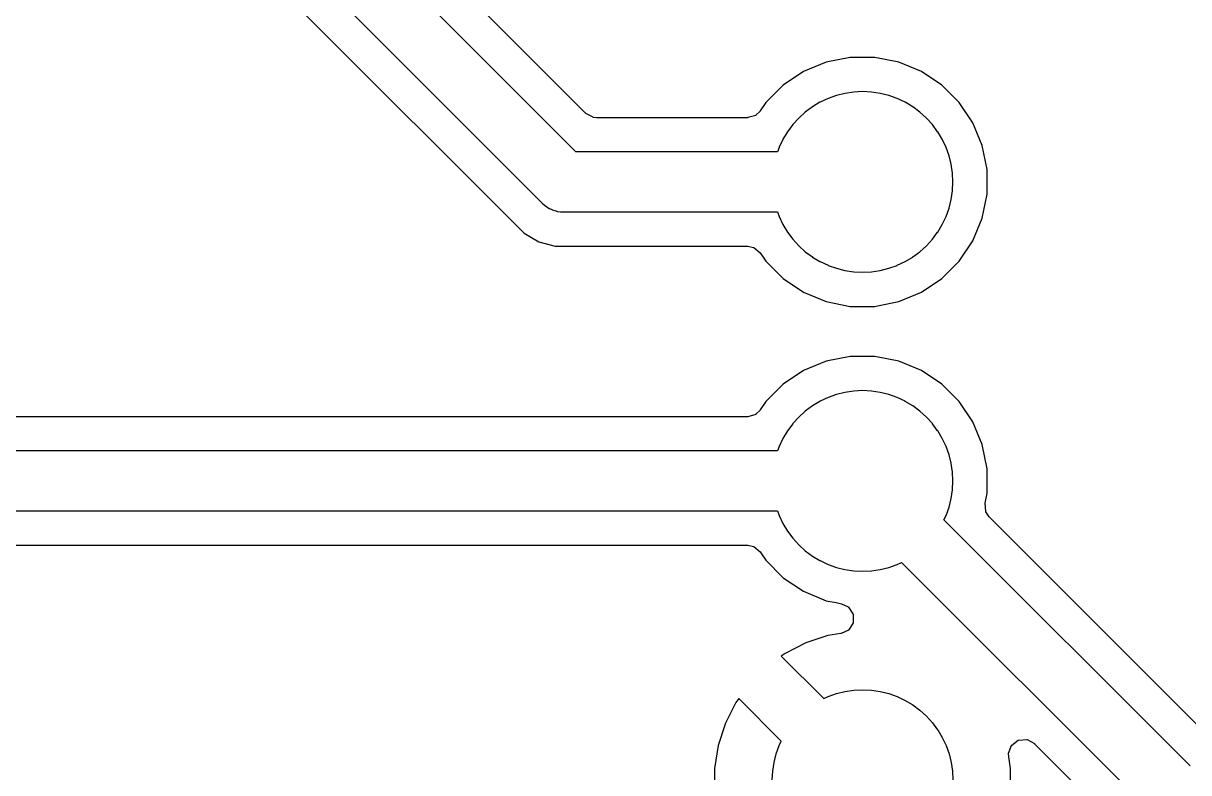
# Model space of a CAD drawing. Header units: metres. Extents: x 92.3 to 181.5, y -134.8 to -50.6.
# Drawn here: x 107.66 to 117.56, y -81.12 to -74.75 of the extents above; entities that cross this region are included whole.
import ezdxf

# ---------------------------------------------------------------- set-up
doc = ezdxf.new("R2010")
doc.units = ezdxf.units.M

msp = doc.modelspace()

# ---------------------------------------------------------------- linework, layer by layer
for points in [[(108.1535, -72.7749), (111.9151, -76.5365), (112.0394, -76.6083), (112.1782, -76.6455), (113.8137, -76.6455), (113.8138, -76.6455), (113.814, -76.6455), (113.8141, -76.6455), (113.8142, -76.6455), (113.8143, -76.6455), (113.8145, -76.6456), (113.8146, -76.6456), (113.8147, -76.6456), (113.8642, -76.6559), (113.8643, -76.6559), (113.8644, -76.656), (113.8646, -76.656), (113.8647, -76.656), (113.8648, -76.6561), (113.8649, -76.6561), (113.865, -76.6562), (113.8651, -76.6562), (113.8653, -76.6563), (113.8654, -76.6563), (113.8655, -76.6564), (113.8656, -76.6564), (113.8657, -76.6565), (113.8658, -76.6565), (113.8659, -76.6566), (113.866, -76.6567), (113.8661, -76.6567), (113.8662, -76.6568), (113.8663, -76.6569), (113.8664, -76.657), (113.92, -76.7018), (113.9201, -76.7019), (113.9202, -76.7019), (113.9203, -76.702), (113.9204, -76.7021), (113.9204, -76.7022), (113.9205, -76.7023), (113.9206, -76.7024), (113.9207, -76.7024), (113.9207, -76.7025), (113.9208, -76.7026), (113.9209, -76.7027), (113.921, -76.7028), (113.9568, -76.7564), (113.9686, -76.7741), (114.1159, -76.9214), (114.2891, -77.0371), (114.4815, -77.1169), (114.6858, -77.1575), (114.8942, -77.1575), (114.9178, -77.1528), (115.0985, -77.1169), (115.2909, -77.0371), (115.4641, -76.9214), (115.6114, -76.7741), (115.7271, -76.6009), (115.8069, -76.4085), (115.8475, -76.2042), (115.8475, -75.9958), (115.8069, -75.7915), (115.7271, -75.5991), (115.6114, -75.4259), (115.4641, -75.2786), (115.2909, -75.1629), (115.0985, -75.0831), (114.8942, -75.0425), (114.6858, -75.0425), (114.4815, -75.0831), (114.2891, -75.1629), (114.1159, -75.2786), (113.9686, -75.4259), (113.921, -75.4972), (113.9209, -75.4973), (113.9208, -75.4974), (113.9207, -75.4975), (113.9206, -75.4976), (113.9206, -75.4977), (113.9205, -75.4978), (113.9204, -75.4979), (113.9203, -75.498), (113.8842, -75.5334), (113.8841, -75.5335), (113.8841, -75.5335), (113.884, -75.5336), (113.8839, -75.5337), (113.8838, -75.5338), (113.8837, -75.5339), (113.8836, -75.5339), (113.8835, -75.534), (113.8834, -75.5341), (113.8833, -75.5341), (113.8832, -75.5342), (113.8831, -75.5342), (113.8829, -75.5343), (113.8828, -75.5344), (113.8827, -75.5344), (113.8826, -75.5345), (113.8825, -75.5345), (113.8824, -75.5345), (113.8823, -75.5346), (113.8821, -75.5346), (113.8151, -75.5543), (113.815, -75.5543), (113.8149, -75.5544), (113.8148, -75.5544), (113.8146, -75.5544), (113.8145, -75.5544), (113.8144, -75.5544), (113.8143, -75.5545), (113.8142, -75.5545), (113.8141, -75.5545), (113.8139, -75.5545), (113.8138, -75.5545), (113.8137, -75.5545), (112.5294, -75.5545), (112.5293, -75.5545), (112.5291, -75.5545), (112.529, -75.5545), (112.5289, -75.5545), (112.5025, -75.5516), (112.5024, -75.5516), (112.5023, -75.5516), (112.5021, -75.5516), (112.502, -75.5516), (112.5019, -75.5515), (112.5018, -75.5515), (112.5017, -75.5515), (112.5015, -75.5514), (112.5014, -75.5514), (112.5013, -75.5514), (112.5012, -75.5513), (112.5011, -75.5513), (112.501, -75.5512), (112.5009, -75.5512), (112.5007, -75.5511), (112.5006, -75.5511), (112.4393, -75.5176), (112.4392, -75.5175), (112.4391, -75.5175), (112.439, -75.5174), (112.4389, -75.5173), (112.4388, -75.5173), (112.4387, -75.5172), (112.4386, -75.5171), (112.4385, -75.517), (112.4384, -75.517), (112.4383, -75.5169), (112.4383, -75.5168), (112.4382, -75.5167), (109.1733, -72.2518)], [(108.4096, -72.6204), (112.0696, -76.2804), (112.0697, -76.2805), (112.0698, -76.2806), (112.088, -76.2971), (112.088, -76.2971), (112.088, -76.2971), (112.0881, -76.2972), (112.0882, -76.2973), (112.0883, -76.2974), (112.1081, -76.312), (112.1082, -76.3121), (112.1083, -76.3121), (112.1084, -76.3122), (112.1085, -76.3123), (112.1295, -76.3249), (112.1296, -76.3249), (112.1297, -76.325), (112.1298, -76.3251), (112.13, -76.3251), (112.1521, -76.3356), (112.1523, -76.3357), (112.1524, -76.3357), (112.1525, -76.3358), (112.1526, -76.3358), (112.1757, -76.3441), (112.1758, -76.3441), (112.1759, -76.3441), (112.1761, -76.3442), (112.1762, -76.3442), (112.2, -76.3502), (112.2001, -76.3502), (112.2002, -76.3502), (112.2003, -76.3502), (112.2005, -76.3503), (112.2247, -76.3539), (112.2249, -76.3539), (112.225, -76.3539), (112.2251, -76.3539), (112.2252, -76.3539), (112.2498, -76.3551), (112.2499, -76.3551), (112.25, -76.3551), (114.0676, -76.3551), (114.0813, -76.3933), (114.0813, -76.3934), (114.0814, -76.3935), (114.0814, -76.3936), (114.0815, -76.3937), (114.1135, -76.4613), (114.1135, -76.4615), (114.1136, -76.4616), (114.1136, -76.4617), (114.1137, -76.4618), (114.1521, -76.5259), (114.1522, -76.526), (114.1523, -76.5261), (114.1523, -76.5262), (114.1524, -76.5263), (114.197, -76.5864), (114.197, -76.5865), (114.1971, -76.5866), (114.1972, -76.5867), (114.1973, -76.5868), (114.2475, -76.6422), (114.2476, -76.6423), (114.2476, -76.6424), (114.2477, -76.6424), (114.2478, -76.6425), (114.3032, -76.6927), (114.3033, -76.6928), (114.3034, -76.6929), (114.3035, -76.693), (114.3036, -76.693), (114.3637, -76.7376), (114.3638, -76.7377), (114.3639, -76.7377), (114.364, -76.7378), (114.3641, -76.7379), (114.4282, -76.7763), (114.4283, -76.7764), (114.4284, -76.7764), (114.4285, -76.7765), (114.4287, -76.7765), (114.4963, -76.8085), (114.4964, -76.8086), (114.4965, -76.8086), (114.4966, -76.8087), (114.4967, -76.8087), (114.5671, -76.8339), (114.5671, -76.8339), (114.5671, -76.8339), (114.5672, -76.8339), (114.5674, -76.834), (114.5675, -76.834), (114.5676, -76.834), (114.6401, -76.8522), (114.6402, -76.8522), (114.6404, -76.8523), (114.6405, -76.8523), (114.6406, -76.8523), (114.7146, -76.8633), (114.7147, -76.8633), (114.7148, -76.8633), (114.7149, -76.8633), (114.7151, -76.8633), (114.7898, -76.867), (114.7899, -76.867), (114.79, -76.867), (114.7901, -76.867), (114.7902, -76.867), (114.8649, -76.8633), (114.8651, -76.8633), (114.8652, -76.8633), (114.8653, -76.8633), (114.8654, -76.8633), (114.9394, -76.8523), (114.9395, -76.8523), (114.9396, -76.8523), (114.9398, -76.8522), (114.9399, -76.8522), (115.0124, -76.834), (115.0125, -76.834), (115.0126, -76.834), (115.0128, -76.8339), (115.0129, -76.8339), (115.0833, -76.8087), (115.0834, -76.8087), (115.0835, -76.8086), (115.0836, -76.8086), (115.0837, -76.8085), (115.1513, -76.7765), (115.1515, -76.7765), (115.1516, -76.7764), (115.1517, -76.7764), (115.1518, -76.7763), (115.2159, -76.7379), (115.216, -76.7378), (115.2161, -76.7377), (115.2162, -76.7377), (115.2163, -76.7376), (115.2764, -76.693), (115.2765, -76.693), (115.2766, -76.6929), (115.2767, -76.6928), (115.2768, -76.6927), (115.3322, -76.6425), (115.3323, -76.6424), (115.3324, -76.6424), (115.3324, -76.6423), (115.3325, -76.6422), (115.3827, -76.5868), (115.3828, -76.5867), (115.3829, -76.5866), (115.383, -76.5865), (115.383, -76.5864), (115.4276, -76.5263), (115.4277, -76.5262), (115.4277, -76.5261), (115.4278, -76.526), (115.4279, -76.5259), (115.4663, -76.4618), (115.4664, -76.4617), (115.4664, -76.4616), (115.4665, -76.4615), (115.4665, -76.4613), (115.4985, -76.3937), (115.4986, -76.3936), (115.4986, -76.3935), (115.4987, -76.3934), (115.4987, -76.3933), (115.5239, -76.3229), (115.5239, -76.3229), (115.5239, -76.3229), (115.5239, -76.3228), (115.524, -76.3226), (115.524, -76.3225), (115.524, -76.3224), (115.5422, -76.2499), (115.5422, -76.2498), (115.5423, -76.2496), (115.5423, -76.2495), (115.5423, -76.2494), (115.5533, -76.1754), (115.5533, -76.1753), (115.5533, -76.1752), (115.5533, -76.1751), (115.5533, -76.1749), (115.557, -76.1002), (115.557, -76.1001), (115.557, -76.1), (115.557, -76.0999), (115.557, -76.0998), (115.5533, -76.0251), (115.5533, -76.0249), (115.5533, -76.0248), (115.5533, -76.0247), (115.5533, -76.0246), (115.5423, -75.9506), (115.5423, -75.9505), (115.5423, -75.9504), (115.5422, -75.9502), (115.5422, -75.9501), (115.524, -75.8776), (115.524, -75.8775), (115.524, -75.8774), (115.5239, -75.8772), (115.5239, -75.8771), (115.4987, -75.8067), (115.4987, -75.8066), (115.4986, -75.8065), (115.4986, -75.8064), (115.4985, -75.8063), (115.4665, -75.7387), (115.4665, -75.7385), (115.4664, -75.7384), (115.4664, -75.7383), (115.4663, -75.7382), (115.4279, -75.6741), (115.4278, -75.674), (115.4277, -75.6739), (115.4277, -75.6738), (115.4276, -75.6737), (115.383, -75.6136), (115.383, -75.6135), (115.3829, -75.6134), (115.3828, -75.6133), (115.3827, -75.6132), (115.3325, -75.5578), (115.3324, -75.5577), (115.3324, -75.5576), (115.3323, -75.5576), (115.3322, -75.5575), (115.2768, -75.5073), (115.2767, -75.5072), (115.2766, -75.5071), (115.2765, -75.507), (115.2764, -75.507), (115.2163, -75.4624), (115.2162, -75.4623), (115.2161, -75.4623), (115.216, -75.4622), (115.2159, -75.4621), (115.1518, -75.4237), (115.1517, -75.4236), (115.1516, -75.4236), (115.1515, -75.4235), (115.1513, -75.4235), (115.0837, -75.3915), (115.0836, -75.3914), (115.0835, -75.3914), (115.0834, -75.3913), (115.0833, -75.3913), (115.0129, -75.3661), (115.0128, -75.3661), (115.0126, -75.366), (115.0125, -75.366), (115.0124, -75.366), (114.9399, -75.3478), (114.9398, -75.3478), (114.9396, -75.3477), (114.9395, -75.3477), (114.9394, -75.3477), (114.8654, -75.3367), (114.8653, -75.3367), (114.8652, -75.3367), (114.8651, -75.3367), (114.8649, -75.3367), (114.7902, -75.333), (114.7901, -75.333), (114.79, -75.333), (114.7899, -75.333), (114.7898, -75.333), (114.7151, -75.3367), (114.7149, -75.3367), (114.7148, -75.3367), (114.7147, -75.3367), (114.7146, -75.3367), (114.6406, -75.3477), (114.6405, -75.3477), (114.6404, -75.3477), (114.6402, -75.3478), (114.6401, -75.3478), (114.5676, -75.366), (114.5675, -75.366), (114.5674, -75.366), (114.5672, -75.3661), (114.5671, -75.3661), (114.4967, -75.3913), (114.4966, -75.3913), (114.4965, -75.3914), (114.4964, -75.3914), (114.4963, -75.3915), (114.4287, -75.4235), (114.4285, -75.4235), (114.4284, -75.4236), (114.4283, -75.4236), (114.4282, -75.4237), (114.3641, -75.4621), (114.364, -75.4622), (114.3639, -75.4623), (114.3638, -75.4623), (114.3637, -75.4624), (114.3036, -75.507), (114.3035, -75.507), (114.3034, -75.5071), (114.3033, -75.5072), (114.3032, -75.5073), (114.2478, -75.5575), (114.2477, -75.5576), (114.2476, -75.5576), (114.2476, -75.5577), (114.2475, -75.5578), (114.1973, -75.6132), (114.1972, -75.6133), (114.1971, -75.6134), (114.197, -75.6135), (114.197, -75.6136), (114.1524, -75.6737), (114.1523, -75.6738), (114.1523, -75.6739), (114.1522, -75.674), (114.1521, -75.6741), (114.1137, -75.7382), (114.1136, -75.7383), (114.1136, -75.7384), (114.1135, -75.7385), (114.1135, -75.7387), (114.0815, -75.8063), (114.0814, -75.8064), (114.0814, -75.8065), (114.0813, -75.8066), (114.0813, -75.8067), (114.0676, -75.8449), (112.3557, -75.8449), (108.8451, -72.3343)], [(117.8275, -80.9061), (115.8661, -78.9446), (115.866, -78.9445), (115.8659, -78.9444), (115.8658, -78.9443), (115.8657, -78.9443), (115.8657, -78.9442), (115.8656, -78.9441), (115.8655, -78.944), (115.8654, -78.9439), (115.8654, -78.9438), (115.8654, -78.9438), (115.8377, -78.9015), (115.8377, -78.9014), (115.8376, -78.9013), (115.8375, -78.9012), (115.8375, -78.9011), (115.8374, -78.901), (115.8374, -78.9009), (115.8373, -78.9008), (115.8373, -78.9007), (115.8372, -78.9006), (115.8372, -78.9005), (115.8371, -78.9003), (115.8371, -78.9002), (115.8371, -78.9001), (115.837, -78.9), (115.837, -78.8999), (115.837, -78.8997), (115.837, -78.8996), (115.837, -78.8995), (115.8369, -78.8994), (115.8369, -78.8993), (115.8307, -78.8297), (115.8307, -78.8295), (115.8307, -78.8294), (115.8307, -78.8293), (115.8307, -78.8292), (115.8307, -78.8291), (115.8307, -78.8289), (115.8307, -78.8288), (115.8307, -78.8287), (115.8307, -78.8286), (115.8307, -78.8285), (115.8308, -78.8284), (115.8308, -78.8282), (115.8475, -78.7442), (115.8475, -78.5358), (115.8069, -78.3315), (115.7271, -78.1391), (115.6114, -77.9659), (115.4641, -77.8186), (115.2909, -77.7029), (115.0985, -77.6231), (114.8942, -77.5825), (114.6858, -77.5825), (114.4815, -77.6231), (114.2891, -77.7029), (114.1159, -77.8186), (113.9686, -77.9659), (113.921, -78.0372), (113.9209, -78.0373), (113.9208, -78.0374), (113.9207, -78.0375), (113.9206, -78.0376), (113.9206, -78.0377), (113.9205, -78.0378), (113.9204, -78.0379), (113.9203, -78.038), (113.8842, -78.0734), (113.8841, -78.0735), (113.8841, -78.0735), (113.884, -78.0736), (113.8839, -78.0737), (113.8838, -78.0738), (113.8837, -78.0739), (113.8836, -78.0739), (113.8835, -78.074), (113.8834, -78.0741), (113.8833, -78.0741), (113.8832, -78.0742), (113.8831, -78.0742), (113.8829, -78.0743), (113.8828, -78.0744), (113.8827, -78.0744), (113.8826, -78.0745), (113.8825, -78.0745), (113.8824, -78.0745), (113.8823, -78.0746), (113.8821, -78.0746), (113.8151, -78.0943), (113.815, -78.0943), (113.8149, -78.0944), (113.8148, -78.0944), (113.8146, -78.0944), (113.8145, -78.0944), (113.8144, -78.0944), (113.8143, -78.0945), (113.8142, -78.0945), (113.8141, -78.0945), (113.8139, -78.0945), (113.8138, -78.0945), (113.8137, -78.0945), (105.0694, -78.0945)], [(117.5714, -81.0606), (115.4812, -78.9704), (115.4985, -78.9337), (115.4986, -78.9336), (115.4986, -78.9335), (115.4987, -78.9334), (115.4987, -78.9333), (115.5239, -78.8629), (115.5239, -78.8629), (115.5239, -78.8629), (115.5239, -78.8628), (115.524, -78.8626), (115.524, -78.8625), (115.524, -78.8624), (115.5422, -78.7899), (115.5422, -78.7898), (115.5423, -78.7896), (115.5423, -78.7895), (115.5423, -78.7894), (115.5533, -78.7154), (115.5533, -78.7153), (115.5533, -78.7152), (115.5533, -78.7151), (115.5533, -78.7149), (115.557, -78.6402), (115.557, -78.6401), (115.557, -78.64), (115.557, -78.6399), (115.557, -78.6398), (115.5533, -78.5651), (115.5533, -78.5649), (115.5533, -78.5648), (115.5533, -78.5647), (115.5533, -78.5646), (115.5423, -78.4906), (115.5423, -78.4905), (115.5423, -78.4904), (115.5422, -78.4902), (115.5422, -78.4901), (115.524, -78.4176), (115.524, -78.4175), (115.524, -78.4174), (115.5239, -78.4172), (115.5239, -78.4171), (115.4987, -78.3467), (115.4987, -78.3466), (115.4986, -78.3465), (115.4986, -78.3464), (115.4985, -78.3463), (115.4665, -78.2787), (115.4665, -78.2785), (115.4664, -78.2784), (115.4664, -78.2783), (115.4663, -78.2782), (115.4279, -78.2141), (115.4278, -78.214), (115.4277, -78.2139), (115.4277, -78.2138), (115.4276, -78.2137), (115.383, -78.1536), (115.383, -78.1535), (115.3829, -78.1534), (115.3828, -78.1533), (115.3827, -78.1532), (115.3325, -78.0978), (115.3324, -78.0977), (115.3324, -78.0976), (115.3323, -78.0976), (115.3322, -78.0975), (115.2768, -78.0473), (115.2767, -78.0472), (115.2766, -78.0471), (115.2765, -78.047), (115.2764, -78.047), (115.2163, -78.0024), (115.2162, -78.0023), (115.2161, -78.0023), (115.216, -78.0022), (115.2159, -78.0021), (115.1518, -77.9637), (115.1517, -77.9636), (115.1516, -77.9636), (115.1515, -77.9635), (115.1513, -77.9635), (115.0837, -77.9315), (115.0836, -77.9314), (115.0835, -77.9314), (115.0834, -77.9313), (115.0833, -77.9313), (115.0129, -77.9061), (115.0128, -77.9061), (115.0126, -77.906), (115.0125, -77.906), (115.0124, -77.906), (114.9399, -77.8878), (114.9398, -77.8878), (114.9396, -77.8877), (114.9395, -77.8877), (114.9394, -77.8877), (114.8654, -77.8767), (114.8653, -77.8767), (114.8652, -77.8767), (114.8651, -77.8767), (114.8649, -77.8767), (114.7902, -77.873), (114.7901, -77.873), (114.79, -77.873), (114.7899, -77.873), (114.7898, -77.873), (114.7151, -77.8767), (114.7149, -77.8767), (114.7148, -77.8767), (114.7147, -77.8767), (114.7146, -77.8767), (114.6406, -77.8877), (114.6405, -77.8877), (114.6404, -77.8877), (114.6402, -77.8878), (114.6401, -77.8878), (114.5676, -77.906), (114.5675, -77.906), (114.5674, -77.906), (114.5672, -77.9061), (114.5671, -77.9061), (114.4967, -77.9313), (114.4966, -77.9313), (114.4965, -77.9314), (114.4964, -77.9314), (114.4963, -77.9315), (114.4287, -77.9635), (114.4285, -77.9635), (114.4284, -77.9636), (114.4283, -77.9636), (114.4282, -77.9637), (114.3641, -78.0021), (114.364, -78.0022), (114.3639, -78.0023), (114.3638, -78.0023), (114.3637, -78.0024), (114.3036, -78.047), (114.3035, -78.047), (114.3034, -78.0471), (114.3033, -78.0472), (114.3032, -78.0473), (114.2478, -78.0975), (114.2477, -78.0976), (114.2476, -78.0976), (114.2476, -78.0977), (114.2475, -78.0978), (114.1973, -78.1532), (114.1972, -78.1533), (114.1971, -78.1534), (114.197, -78.1535), (114.197, -78.1536), (114.1524, -78.2137), (114.1523, -78.2138), (114.1523, -78.2139), (114.1522, -78.214), (114.1521, -78.2141), (114.1137, -78.2782), (114.1136, -78.2783), (114.1136, -78.2784), (114.1135, -78.2785), (114.1135, -78.2787), (114.0815, -78.3463), (114.0814, -78.3464), (114.0814, -78.3465), (114.0813, -78.3466), (114.0813, -78.3467), (114.0676, -78.3849), (104.8957, -78.3849)], [(104.79, -78.8951), (114.0676, -78.8951), (114.0813, -78.9333), (114.0813, -78.9334), (114.0814, -78.9335), (114.0814, -78.9336), (114.0815, -78.9337), (114.1135, -79.0013), (114.1135, -79.0015), (114.1136, -79.0016), (114.1136, -79.0017), (114.1137, -79.0018), (114.1521, -79.0659), (114.1522, -79.066), (114.1523, -79.0661), (114.1523, -79.0662), (114.1524, -79.0663), (114.197, -79.1264), (114.197, -79.1265), (114.1971, -79.1266), (114.1972, -79.1267), (114.1973, -79.1268), (114.2475, -79.1822), (114.2476, -79.1823), (114.2476, -79.1824), (114.2477, -79.1824), (114.2478, -79.1825), (114.3032, -79.2327), (114.3033, -79.2328), (114.3034, -79.2329), (114.3035, -79.233), (114.3036, -79.233), (114.3637, -79.2776), (114.3638, -79.2777), (114.3639, -79.2777), (114.364, -79.2778), (114.3641, -79.2779), (114.4282, -79.3163), (114.4283, -79.3164), (114.4284, -79.3164), (114.4285, -79.3165), (114.4287, -79.3165), (114.4963, -79.3485), (114.4964, -79.3486), (114.4965, -79.3486), (114.4966, -79.3487), (114.4967, -79.3487), (114.5671, -79.3739), (114.5671, -79.3739), (114.5671, -79.3739), (114.5672, -79.3739), (114.5674, -79.374), (114.5675, -79.374), (114.5676, -79.374), (114.6401, -79.3922), (114.6402, -79.3922), (114.6404, -79.3923), (114.6405, -79.3923), (114.6406, -79.3923), (114.7146, -79.4033), (114.7147, -79.4033), (114.7148, -79.4033), (114.7149, -79.4033), (114.7151, -79.4033), (114.7898, -79.407), (114.7899, -79.407), (114.79, -79.407), (114.7901, -79.407), (114.7902, -79.407), (114.8649, -79.4033), (114.8651, -79.4033), (114.8652, -79.4033), (114.8653, -79.4033), (114.8654, -79.4033), (114.9394, -79.3923), (114.9395, -79.3923), (114.9396, -79.3923), (114.9398, -79.3922), (114.9399, -79.3922), (115.0124, -79.374), (115.0125, -79.374), (115.0126, -79.374), (115.0128, -79.3739), (115.0129, -79.3739), (115.0833, -79.3487), (115.0834, -79.3487), (115.0835, -79.3486), (115.0836, -79.3486), (115.0837, -79.3485), (115.1204, -79.3312), (117.1359, -81.3467)], [(104.7182, -79.1855), (113.8137, -79.1855), (113.8138, -79.1855), (113.814, -79.1855), (113.8141, -79.1855), (113.8142, -79.1855), (113.8143, -79.1855), (113.8145, -79.1856), (113.8146, -79.1856), (113.8147, -79.1856), (113.8642, -79.1959), (113.8643, -79.1959), (113.8644, -79.196), (113.8646, -79.196), (113.8647, -79.196), (113.8648, -79.1961), (113.8649, -79.1961), (113.865, -79.1962), (113.8651, -79.1962), (113.8653, -79.1963), (113.8654, -79.1963), (113.8655, -79.1964), (113.8656, -79.1964), (113.8657, -79.1965), (113.8658, -79.1965), (113.8659, -79.1966), (113.866, -79.1967), (113.8661, -79.1967), (113.8662, -79.1968), (113.8663, -79.1969), (113.8664, -79.197), (113.92, -79.2418), (113.9201, -79.2419), (113.9202, -79.2419), (113.9203, -79.242), (113.9204, -79.2421), (113.9204, -79.2422), (113.9205, -79.2423), (113.9206, -79.2424), (113.9207, -79.2424), (113.9207, -79.2425), (113.9208, -79.2426), (113.9209, -79.2427), (113.921, -79.2428), (113.9326, -79.2602), (113.9686, -79.3141), (114.1159, -79.4614), (114.2891, -79.5771), (114.4815, -79.6569), (114.5649, -79.6734), (114.6108, -79.6826), (114.6109, -79.6826), (114.611, -79.6826), (114.6112, -79.6827), (114.6113, -79.6827), (114.6114, -79.6827), (114.6115, -79.6828), (114.6116, -79.6828), (114.6118, -79.6829), (114.6119, -79.6829), (114.612, -79.683), (114.6677, -79.7097), (114.6678, -79.7098), (114.6679, -79.7098), (114.668, -79.7099), (114.6681, -79.71), (114.6682, -79.71), (114.6683, -79.7101), (114.6684, -79.7102), (114.6685, -79.7102), (114.6686, -79.7103), (114.6687, -79.7104), (114.6688, -79.7105), (114.6689, -79.7105), (114.6689, -79.7106), (114.669, -79.7107), (114.6691, -79.7108), (114.6692, -79.7109), (114.6693, -79.711), (114.6694, -79.7111), (114.6694, -79.7112), (114.6695, -79.7113), (114.6696, -79.7114), (114.6697, -79.7115), (114.7083, -79.7697), (114.7083, -79.7698), (114.7084, -79.7699), (114.7085, -79.77), (114.7085, -79.7701), (114.7086, -79.7702), (114.7086, -79.7703), (114.7087, -79.7705), (114.7087, -79.7706), (114.7088, -79.7707), (114.7088, -79.7708), (114.7089, -79.7709), (114.7089, -79.771), (114.7089, -79.7712), (114.709, -79.7713), (114.709, -79.7714), (114.709, -79.7715), (114.709, -79.7717), (114.709, -79.7718), (114.7091, -79.7719), (114.7091, -79.772), (114.7091, -79.7721), (114.7091, -79.7723), (114.7091, -79.7724), (114.7101, -79.8423), (114.7101, -79.8424), (114.7101, -79.8425), (114.7101, -79.8426), (114.7101, -79.8427), (114.7101, -79.8429), (114.71, -79.843), (114.71, -79.8431), (114.71, -79.8432), (114.71, -79.8434), (114.71, -79.8435), (114.7099, -79.8436), (114.7099, -79.8437), (114.7099, -79.8438), (114.7098, -79.844), (114.7098, -79.8441), (114.7097, -79.8442), (114.7097, -79.8443), (114.7096, -79.8444), (114.7096, -79.8445), (114.7095, -79.8446), (114.7095, -79.8448), (114.7094, -79.8449), (114.7093, -79.845), (114.6724, -79.9043), (114.6723, -79.9044), (114.6723, -79.9045), (114.6722, -79.9046), (114.6721, -79.9047), (114.672, -79.9048), (114.672, -79.9049), (114.6719, -79.905), (114.6718, -79.9051), (114.6717, -79.9052), (114.6716, -79.9052), (114.6715, -79.9053), (114.6714, -79.9054), (114.6713, -79.9055), (114.6713, -79.9056), (114.6712, -79.9056), (114.6711, -79.9057), (114.671, -79.9058), (114.6708, -79.9059), (114.6707, -79.9059), (114.6706, -79.906), (114.6705, -79.906), (114.6704, -79.9061), (114.6703, -79.9062), (114.6072, -79.9361), (114.6071, -79.9361), (114.607, -79.9362), (114.6068, -79.9362), (114.6067, -79.9363), (114.6066, -79.9363), (114.6065, -79.9363), (114.6064, -79.9364), (114.6063, -79.9364), (114.6062, -79.9364), (114.606, -79.9365), (114.6059, -79.9365), (114.6058, -79.9365), (114.4956, -79.954), (114.3075, -80.0151), (114.1312, -80.1049), (114.099, -80.1283), (114.4595, -80.4889), (114.4963, -80.4715), (114.4964, -80.4714), (114.4965, -80.4714), (114.4966, -80.4713), (114.4967, -80.4713), (114.5671, -80.4461), (114.5672, -80.4461), (114.5674, -80.446), (114.5675, -80.446), (114.5676, -80.446), (114.6401, -80.4278), (114.6402, -80.4278), (114.6404, -80.4277), (114.6405, -80.4277), (114.6406, -80.4277), (114.7146, -80.4167), (114.7147, -80.4167), (114.7148, -80.4167), (114.7149, -80.4167), (114.7151, -80.4167), (114.7898, -80.413), (114.7899, -80.413), (114.79, -80.413), (114.7901, -80.413), (114.7902, -80.413), (114.8649, -80.4167), (114.8651, -80.4167), (114.8652, -80.4167), (114.8653, -80.4167), (114.8654, -80.4167), (114.9394, -80.4277), (114.9395, -80.4277), (114.9396, -80.4277), (114.9398, -80.4278), (114.9399, -80.4278), (115.0124, -80.446), (115.0125, -80.446), (115.0126, -80.446), (115.0128, -80.4461), (115.0129, -80.4461), (115.0833, -80.4713), (115.0834, -80.4713), (115.0835, -80.4714), (115.0836, -80.4714), (115.0837, -80.4715), (115.1513, -80.5035), (115.1515, -80.5035), (115.1516, -80.5036), (115.1517, -80.5036), (115.1518, -80.5037), (115.2159, -80.5421), (115.216, -80.5422), (115.2161, -80.5423), (115.2162, -80.5423), (115.2163, -80.5424), (115.2764, -80.587), (115.2765, -80.587), (115.2766, -80.5871), (115.2767, -80.5872), (115.2768, -80.5873), (115.3322, -80.6375), (115.3323, -80.6376), (115.3324, -80.6376), (115.3324, -80.6377), (115.3325, -80.6378), (115.3827, -80.6932), (115.3828, -80.6933), (115.3829, -80.6934), (115.383, -80.6935), (115.383, -80.6936), (115.4276, -80.7537), (115.4277, -80.7538), (115.4277, -80.7539), (115.4278, -80.754), (115.4279, -80.7541), (115.4663, -80.8182), (115.4664, -80.8183), (115.4664, -80.8184), (115.4665, -80.8185), (115.4665, -80.8187), (115.4985, -80.8863), (115.4986, -80.8864), (115.4986, -80.8865), (115.4987, -80.8866), (115.4987, -80.8867), (115.5239, -80.9571), (115.5239, -80.9572), (115.524, -80.9574), (115.524, -80.9575), (115.524, -80.9576), (115.5422, -81.0301), (115.5422, -81.0302), (115.5423, -81.0304), (115.5423, -81.0305), (115.5423, -81.0306), (115.5533, -81.1046), (115.5533, -81.1047), (115.5533, -81.1048), (115.5533, -81.1049), (115.5533, -81.1051), (115.557, -81.1798)], [(114.023, -81.1798), (114.0267, -81.1051), (114.0267, -81.1049), (114.0267, -81.1048), (114.0267, -81.1047), (114.0267, -81.1046), (114.0377, -81.0306), (114.0377, -81.0305), (114.0377, -81.0304), (114.0378, -81.0302), (114.0378, -81.0301), (114.056, -80.9576), (114.056, -80.9575), (114.056, -80.9574), (114.0561, -80.9572), (114.0561, -80.9571), (114.0813, -80.8867), (114.0813, -80.8866), (114.0814, -80.8865), (114.0814, -80.8864), (114.0815, -80.8863), (114.0989, -80.8495), (113.7383, -80.489), (113.7149, -80.5212), (113.6251, -80.6975), (113.564, -80.8856), (113.533, -81.0811), (113.533, -81.2789)], [(116.047, -81.2789), (116.047, -81.0811), (116.0315, -80.9829), (116.0314, -80.9828), (116.0314, -80.9827), (116.0314, -80.9826), (116.0314, -80.9825), (116.0314, -80.9824), (116.0302, -80.9541), (116.0302, -80.954), (116.0302, -80.9539), (116.0302, -80.9537), (116.0302, -80.9536), (116.0302, -80.9535), (116.0302, -80.9534), (116.0302, -80.9532), (116.0302, -80.9531), (116.0303, -80.953), (116.0303, -80.9529), (116.0303, -80.9528), (116.0303, -80.9526), (116.0304, -80.9525), (116.0304, -80.9524), (116.0305, -80.9523), (116.0305, -80.9522), (116.0549, -80.8867), (116.055, -80.8866), (116.055, -80.8865), (116.0551, -80.8864), (116.0551, -80.8862), (116.0552, -80.8861), (116.0552, -80.886), (116.0553, -80.8859), (116.0554, -80.8858), (116.0554, -80.8857), (116.0555, -80.8856), (116.0556, -80.8855), (116.0556, -80.8854), (116.0557, -80.8853), (116.0558, -80.8852), (116.0559, -80.8851), (116.056, -80.885), (116.056, -80.8849), (116.0561, -80.8848), (116.0562, -80.8848), (116.0563, -80.8847), (116.0564, -80.8846), (116.0565, -80.8845), (116.0566, -80.8844), (116.1125, -80.8426), (116.1126, -80.8425), (116.1127, -80.8424), (116.1128, -80.8424), (116.113, -80.8423), (116.1131, -80.8422), (116.1132, -80.8422), (116.1133, -80.8421), (116.1134, -80.8421), (116.1135, -80.842), (116.1136, -80.842), (116.1137, -80.8419), (116.1138, -80.8419), (116.114, -80.8418), (116.1141, -80.8418), (116.1142, -80.8418), (116.1143, -80.8417), (116.1144, -80.8417), (116.1146, -80.8417), (116.1147, -80.8416), (116.1148, -80.8416), (116.1149, -80.8416), (116.1151, -80.8416), (116.1152, -80.8416), (116.1849, -80.8366), (116.185, -80.8366), (116.1851, -80.8366), (116.1852, -80.8366), (116.1854, -80.8366), (116.1855, -80.8366), (116.1856, -80.8366), (116.1857, -80.8366), (116.1859, -80.8366), (116.186, -80.8366), (116.1861, -80.8367), (116.1862, -80.8367), (116.1863, -80.8367), (116.1865, -80.8367), (116.1866, -80.8368), (116.1867, -80.8368), (116.1868, -80.8369), (116.1869, -80.8369), (116.1871, -80.8369), (116.1872, -80.837), (116.1873, -80.837), (116.1874, -80.8371), (116.1875, -80.8371), (116.1876, -80.8372), (116.2489, -80.8707), (116.249, -80.8707), (116.2491, -80.8708), (116.2492, -80.8709), (116.2493, -80.8709), (116.2494, -80.871), (116.2495, -80.8711), (116.2496, -80.8711), (116.2497, -80.8712), (116.2498, -80.8713), (116.2499, -80.8714), (116.25, -80.8715), (116.2501, -80.8715), (116.8077, -81.4292)]]:
    msp.add_lwpolyline(points)

doc.saveas('drawing.dxf')
